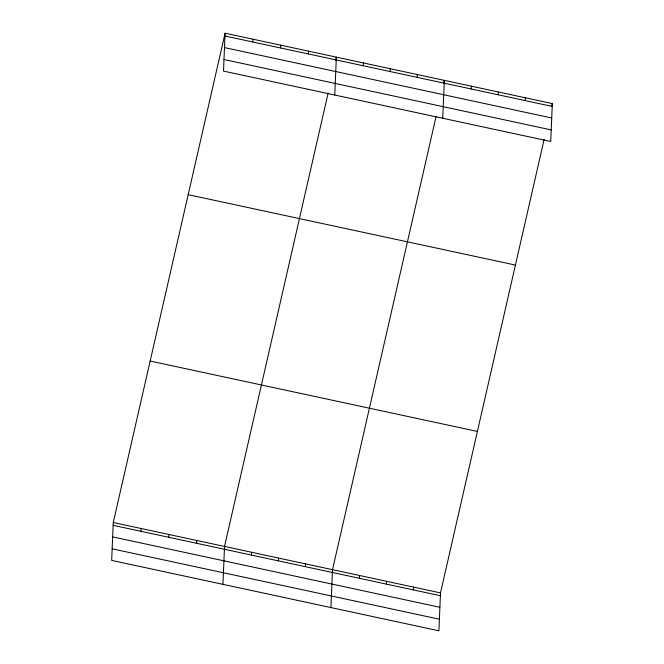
<?xml version="1.0" encoding="UTF-8"?>
<svg xmlns="http://www.w3.org/2000/svg" width="664" height="664" viewBox="0 0 664 664"><rect width="100%" height="100%" fill="white"/><g stroke="black" fill="none" stroke-linecap="round" stroke-linejoin="round"><path stroke-width="1" d="M225.088 33.2L223.502 71.098L550.738 141.49L552.323 103.592L225.088 33.2L113.262 522.51L111.677 560.408L438.912 630.8L440.498 592.902L544.123 139.473M140.959 531.308L141.075 528.494M168.772 537.292L168.897 534.479M196.594 543.276L196.71 540.463M222.938 584.345L224.523 546.447L328.149 93.018M252.785 41.998L252.901 39.184M251.407 555.071L251.523 552.257M280.598 47.982L280.714 45.169M278.399 560.872L278.515 558.059M308.411 53.967L308.536 51.153M305.398 566.683L305.515 563.869M334.764 95.027L336.349 57.137L335.669 60.125M330.921 607.568L332.515 569.679L436.14 116.242M363.225 65.753L363.349 62.939M359.39 578.294L359.506 575.481M390.224 71.563L390.341 68.749M386.39 584.104L386.506 581.29M417.224 77.373L417.341 74.559M413.39 589.914L413.506 587.101M442.747 118.258L444.341 80.361L443.652 83.357M471.216 88.984L471.332 86.171M498.216 94.794L498.332 91.981M525.207 100.596L525.332 97.782M551.643 106.58L552.323 103.592M224.971 36.014L552.207 106.406M224.482 47.592L551.726 117.984M223.984 59.519L551.22 129.912M188.186 194.677L515.422 265.069M150.164 361.042L477.399 431.434M113.262 522.51L440.498 592.902M113.146 525.324L440.381 595.716M112.656 536.902L439.9 607.294M112.158 548.829L439.402 619.221"/></g></svg>
